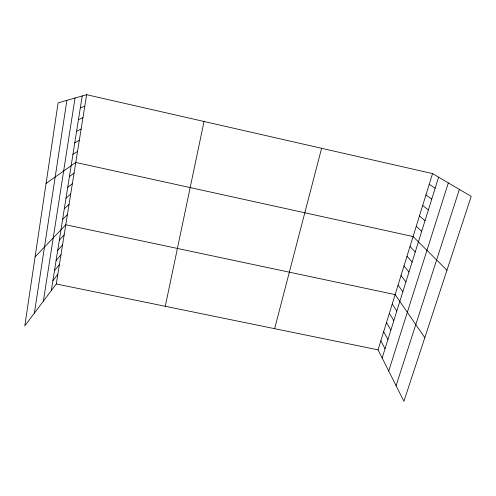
<?xml version="1.0" encoding="UTF-8"?>
<svg xmlns="http://www.w3.org/2000/svg" width="496" height="496" viewBox="0 0 496 496"><rect width="100%" height="100%" fill="white"/><g stroke="black" fill="none" stroke-linecap="round" stroke-linejoin="round"><path stroke-width="0.74" d="M34.391 313.112L66.886 100.347M43.369 301.165L75.039 98.016M51.33 290.575L82.2 95.964M86.633 94.699L58.106 102.864L24.8 325.866L56.29 283.979L86.633 94.699L432.543 173.6L471.2 196.366L403.924 401.301L378.057 349.847L432.543 173.6M165.273 306.286L204.042 121.477M274.635 328.674L321.6 148.292M382.156 358L438.594 177.165M388.715 371.045L448.334 182.9M396.087 385.708L459.37 189.404M52.905 280.662L57.84 274.319M54.486 270.667L59.396 264.579M56.085 260.586L60.971 254.758M57.703 250.418L62.564 244.85M59.328 240.157L64.164 234.856M35.111 256.841L65.782 224.781L395.132 294.605L424.812 337.677M62.626 219.368L67.406 214.613M64.294 208.828L69.056 204.364M65.98 198.202L70.711 194.023M67.685 187.476L72.385 183.594M69.403 176.657L74.071 173.067M46.066 183.464L75.77 162.452L413.075 236.561L446.952 270.233M72.937 154.38L77.543 151.416M74.753 142.916L79.329 140.281M76.589 131.347L81.127 129.041M78.442 119.666L82.95 117.701M80.315 107.874L84.785 106.249M56.29 283.979L378.057 349.847M429.226 184.326L435.153 188.195M425.94 194.959L431.743 199.119M422.679 205.499L428.358 209.951M419.449 215.946L425.01 220.683M416.249 226.3L421.693 231.316M410.025 246.444L415.239 251.993M406.999 256.234L412.102 262.049M403.992 265.949L408.989 272.013M401.016 275.584L405.908 281.895M398.065 285.132L402.851 291.691M392.231 304.005L396.812 311.035M389.348 313.323L393.83 320.583M386.489 322.567L390.873 330.057M383.656 331.731L387.946 339.45M380.847 340.826L385.039 348.762"/></g></svg>
